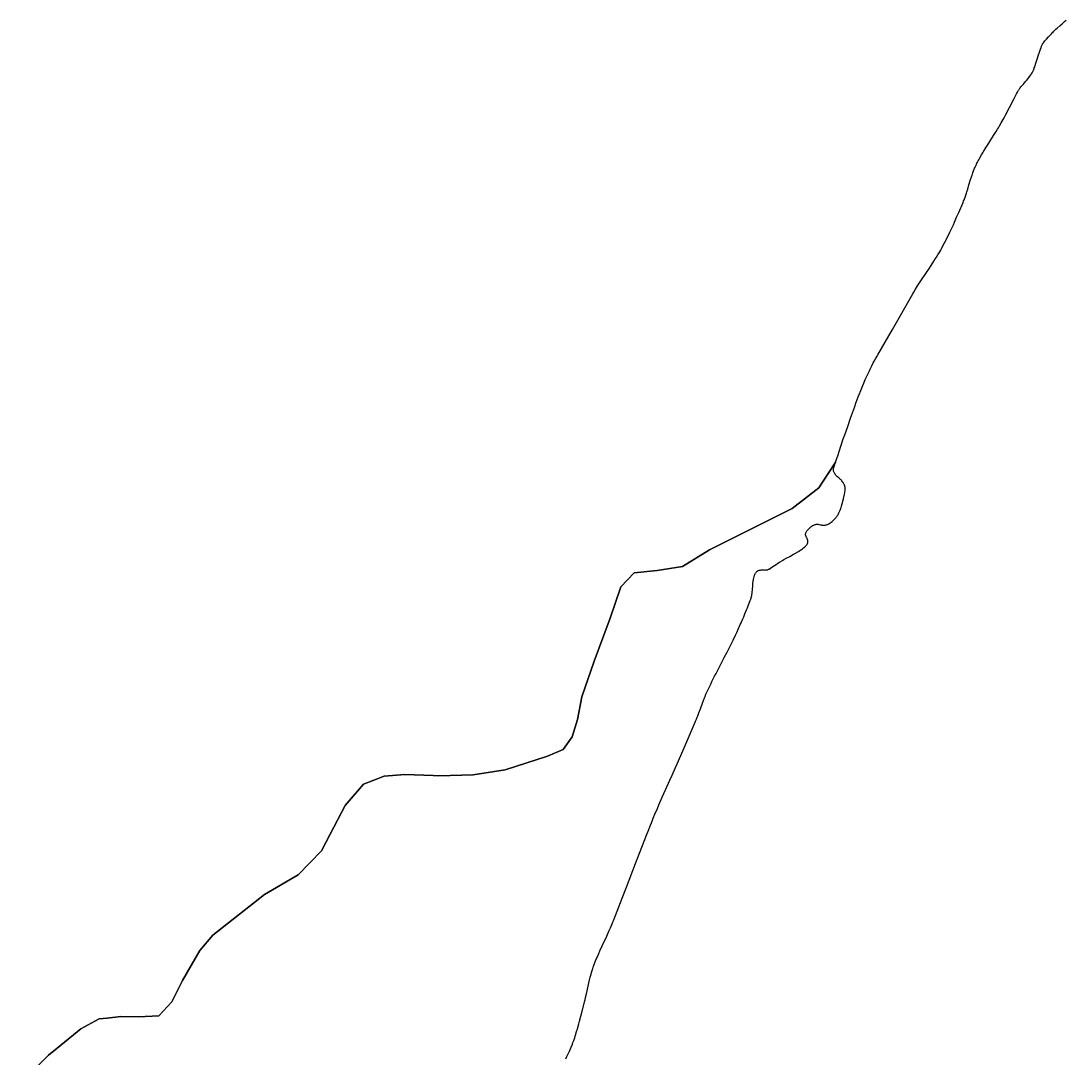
# Model space of a CAD drawing. Header units: millimetres. Extents: x 642261 to 742091, y 6812581 to 6930561.
# Drawn here: x 732985 to 734383, y 6905827 to 6907214 of the extents above; entities that cross this region are included whole.
import ezdxf

# ---------------------------------------------------------------- set-up
doc = ezdxf.new("R2010")
doc.units = ezdxf.units.MM
doc.layers.add('LimiteAreaMunicipio', color=10, linetype='Continuous')
doc.layers.add('LimiteRegional', color=10, linetype='Continuous')

# ---------------------------------------------------------------- blocks, each defined once
blk = doc.blocks.new('compartilhadora_AUTOCAD_OD_1_FMEBLOCK1')
at = {"layer": 'LimiteAreaMunicipio', "color": 7, "linetype": 'Continuous'}
blk.add_lwpolyline([(8454.28135, -1085.14745), (8491.32825, -1047.81425), (8502.95975, -1038.24355), (8534.63275, -1012.18225), (8558.74795, -999.21295), (8569.43815, -998.00705), (8587.78875, -995.93705), (8611.64345, -996.39975), (8638.94335, -995.00985), (8656.35465, -976.15185), (8670.54445, -947.63375), (8693.47725, -907.76785), (8710.92615, -886.99115), (8780.16325, -832.66755), (8824.98705, -806.66375), (8856.29135, -774.63885), (8868.04705, -752.20455), (8888.15475, -713.83145), (8912.56905, -685.51205), (8940.05595, -674.52855), (8967.78125, -672.39025), (9005.71735, -673.75735), (9013.36345, -674.03295), (9059.40755, -673.00805), (9102.15575, -666.16065), (9158.75955, -648.06515), (9179.39365, -638.86855), (9191.65715, -621.83075), (9198.92075, -598.93715), (9204.62965, -568.33505), (9220.89815, -520.66205), (9242.46545, -463.49425), (9256.91835, -421.54485), (9274.33155, -402.68765), (9305.07815, -399.44655), (9339.27015, -394.35295), (9375.50225, -372.02295), (9427.14515, -346.15385), (9485.67915, -316.57985), (9521.64025, -289.12515), (9527.44135, -280.16205), (9542.29465, -257.21195), (9544.01155, -254.75675), (9544.12945, -254.37705), (9544.47695, -253.26725), (9547.18495, -244.83035), (9548.56895, -240.61125), (9551.39195, -232.17625), (9554.27895, -223.74735), (9556.23495, -218.13125), (9560.20495, -206.91435), (9564.01595, -196.16625), (9569.08195, -181.88025), (9571.65495, -174.75845), (9574.28185, -167.65435), (9575.62195, -164.10835), (9577.67295, -158.79835), (9579.38595, -154.50215), (9580.26205, -152.36225), (9581.60195, -149.16225), (9583.66695, -144.38725), (9585.79895, -139.64325), (9586.88995, -137.28325), (9589.12395, -132.58725), (9590.26595, -130.25135), (9592.01095, -126.76425), (9594.39795, -122.14735), (9595.61695, -119.85235), (9597.47795, -116.42735), (9599.37695, -113.02335), (9600.34095, -111.33025), (9619.91995, -77.27425), (9647.18595, -29.67235), (9648.42495, -27.53735), (9650.96295, -23.30435), (9653.56895, -19.11425), (9655.33895, -16.34135), (9658.93695, -10.83125), (9664.42795, -2.62335), (9669.32995, 4.66375), (9671.76495, 8.31975), (9675.37295, 13.83375), (9677.73595, 17.53965), (9678.90095, 19.40355), (9680.62595, 22.21465), (9682.31995, 25.04665), (9683.15395, 26.47075), (9684.50395, 28.82175), (9685.39195, 30.39585), (9687.13895, 33.55665), (9689.68995, 38.33165), (9691.34795, 41.53665), (9692.43595, 43.68165), (9694.57195, 47.98975), (9696.91795, 52.86465), (9698.45095, 56.12965), (9701.45595, 62.68865), (9702.93095, 65.98065), (9705.83895, 72.58465), (9708.70395, 79.20765), (9714.37695, 92.47465), (9715.18895, 94.42465), (9715.71195, 95.73265), (9716.71595, 98.36565), (9717.19895, 99.68965), (9718.13195, 102.35165), (9719.02795, 105.02875), (9719.60695, 106.82075), (9720.73395, 110.41565), (9722.37795, 115.82775), (9724.57595, 123.03955), (9725.71695, 126.62665), (9726.90995, 130.19175), (9727.53095, 131.96375), (9728.49995, 134.60565), (9729.40395, 136.93665), (9729.87295, 138.09465), (9730.59895, 139.82265), (9731.74395, 142.39075), (9732.96295, 144.92875), (9733.60295, 146.18475), (9734.66795, 148.20565), (9735.39095, 149.54465), (9736.86595, 152.20775), (9739.14395, 156.16265), (9740.69995, 158.77865), (9741.75095, 160.51365), (9743.88395, 163.96675), (9745.50395, 166.54465), (9748.77895, 171.67975), (9755.35895, 181.92875), (9758.59795, 187.08165), (9760.71695, 190.53865), (9761.76095, 192.27665), (9763.30395, 194.89665), (9765.55795, 198.85965), (9766.80205, 201.11475), (9769.26095, 205.64155), (9771.68595, 210.18865), (9776.47095, 219.32365), (9782.82495, 231.52165), (9786.03895, 237.60075), (9787.41395, 240.02865), (9787.73595, 240.77565), (9788.28695, 241.86065), (9788.69495, 242.56485), (9788.98195, 243.02565), (9789.59295, 243.92965), (9790.32795, 244.92275), (9790.84095, 245.57275), (9791.90995, 246.85165), (9795.23095, 250.62165), (9796.29495, 251.89675), (9796.80395, 252.54365), (9797.62195, 253.58665), (9799.29795, 255.63575), (9801.55195, 258.35065), (9802.66095, 259.72675), (9803.74095, 261.13165), (9804.26695, 261.84875), (9805.12695, 263.09465), (9805.67295, 263.94175), (9806.02495, 264.51375), (9806.70095, 265.67265), (9807.18395, 266.55465), (9808.08995, 268.35075), (9808.91895, 270.18365), (9809.42995, 271.42265), (9809.75195, 272.25665), (9810.35585, 273.93865), (9810.89095, 275.53665), (9811.91395, 278.74365), (9813.89295, 285.17365), (9814.91695, 288.37855), (9816.91895, 294.51265), (9817.97395, 297.56165), (9818.72695, 299.58175), (9819.12395, 300.58765), (9819.74795, 302.08765), (9820.25795, 303.16165), (9820.63895, 303.85265), (9820.90795, 304.30465), (9821.48195, 305.18575), (9821.93895, 305.83075), (9822.90695, 307.08465), (9823.92895, 308.30275), (9826.03695, 310.68875), (9828.91695, 313.94075), (9830.36495, 315.55075), (9832.56895, 317.93275), (9834.06895, 319.49275), (9834.83095, 320.26175), (9835.99095, 321.40065), (9838.67395, 323.95165), (9840.47995, 325.63175), (9844.13095, 328.95065), (9846.80195, 331.32065), (9848.14695, 332.49175), (9850.18395, 334.22775), (9852.24595, 335.93275)], dxfattribs=at)
blk = doc.blocks.new('compartilhadora_AUTOCAD_OD_1_FMEBLOCK2')
at = {"layer": 'LimiteAreaMunicipio', "color": 7, "linetype": 'Continuous'}
blk.add_lwpolyline([(3838.67115, 8735.8586), (3840.08915, 8738.9666), (3843.77315, 8747.2967), (3845.57115, 8751.4797), (3847.30315, 8755.6886), (3848.13615, 8757.8057), (3849.20315, 8760.6446), (3849.71615, 8762.0716), (3850.45615, 8764.2236), (3851.15915, 8766.3887), (3851.49515, 8767.4776), (3853.01015, 8772.5636), (3853.99115, 8775.9597), (3855.89715, 8782.7646), (3856.82515, 8786.1726), (3858.64415, 8792.9966), (3860.42615, 8799.8287), (3863.95315, 8813.5046), (3864.33615, 8815.0086), (3865.06905, 8818.0246), (3865.76715, 8821.0497), (3867.09715, 8827.1167), (3868.83715, 8835.2136), (3869.74215, 8839.2536), (3870.69915, 8843.2806), (3871.20415, 8845.2877), (3871.91115, 8847.9546), (3872.28015, 8849.2837), (3872.85715, 8851.2727), (3873.77815, 8854.2416), (3874.63515, 8856.8236), (3875.22815, 8858.5366), (3876.46115, 8861.9447), (3877.09915, 8863.6385), (3878.41615, 8867.0116), (3879.78215, 8870.3656), (3880.71715, 8872.5917), (3882.63615, 8877.0226), (3884.11215, 8880.3327), (3887.13015, 8886.9246), (3893.26215, 8900.0706), (3896.27815, 8906.6636), (3898.23715, 8911.0796), (3899.19615, 8913.2966), (3900.60225, 8916.6346), (3901.96615, 8919.9897), (3902.63015, 8921.6746), (3914.00215, 8950.8606), (3919.66315, 8965.4626), (3931.94635, 8997.2925), (3946.47715, 9034.9727), (3949.43315, 9042.5407), (3950.92605, 9046.3186), (3953.95215, 9053.8576), (3955.49015, 9057.6176), (3957.83215, 9063.2426), (3961.01915, 9070.7326), (3963.17115, 9075.7145), (3967.52415, 9085.6556), (3971.92415, 9095.5747), (3977.82315, 9108.7866), (3980.76915, 9115.3946), (3985.16515, 9125.3156), (3987.34515, 9130.2847), (3995.45715, 9148.8886), (4000.84615, 9161.2997), (4011.58915, 9186.1356), (4012.17015, 9187.4966), (4013.30015, 9190.2296), (4014.39415, 9192.9766), (4015.10615, 9194.8156), (4016.50215, 9198.5056), (4018.54915, 9204.0586), (4021.28115, 9211.4616), (4022.68415, 9215.1487), (4024.13415, 9218.8157), (4024.88215, 9220.6395), (4026.03815, 9223.3626), (4027.24515, 9226.1086), (4028.06215, 9227.9327), (4029.72715, 9231.5676), (4032.29215, 9236.9867), (4034.04015, 9240.5806), (4035.22115, 9242.9696), (4037.61515, 9247.7327), (4039.43315, 9251.2936), (4043.11515, 9258.3956), (4050.55305, 9272.5706), (4054.25115, 9279.6716), (4057.89515, 9286.8026), (4059.68915, 9290.3846), (4062.33215, 9295.7807), (4065.60815, 9302.6566), (4067.22115, 9306.1057), (4069.60515, 9311.2917), (4071.94815, 9316.4957), (4073.10415, 9319.1037), (4075.38315, 9324.3336), (4076.50615, 9326.9557), (4078.17115, 9330.8966), (4080.35015, 9336.1676), (4081.42315, 9338.8107), (4083.01015, 9342.7837), (4085.34115, 9348.7646), (4085.72315, 9349.8167), (4085.95515, 9350.5226), (4086.37215, 9351.9476), (4086.55815, 9352.6646), (4086.88815, 9354.1096), (4087.16815, 9355.5667), (4087.33015, 9356.5446), (4087.60315, 9358.5127), (4087.77115, 9359.9976), (4088.04015, 9362.9875), (4088.48515, 9369.0057), (4088.76215, 9372.0116), (4089.00215, 9374.0076), (4089.14325, 9375.0017), (4089.38915, 9376.4867), (4089.68015, 9377.9637), (4089.84415, 9378.6986), (4090.28115, 9380.5205), (4090.52415, 9381.4197), (4090.79615, 9382.3078), (4090.94715, 9382.7467), (4091.28315, 9383.6107), (4091.47115, 9384.0356), (4091.78115, 9384.6637), (4092.25615, 9385.4786), (4092.52215, 9385.8756), (4092.96015, 9386.4588), (4093.44915, 9387.0238), (4093.71415, 9387.2997), (4094.21915, 9387.7596), (4094.56915, 9388.0316), (4094.80715, 9388.1966), (4095.29715, 9388.4937), (4095.67415, 9388.6877), (4095.93115, 9388.8036), (4096.45415, 9389.0076), (4097.26215, 9389.2466), (4097.81515, 9389.3666), (4098.18915, 9389.4307), (4098.94915, 9389.5256), (4099.81915, 9389.5876), (4100.40615, 9389.6076), (4101.59315, 9389.6126), (4102.78715, 9389.5906), (4104.37415, 9389.5656), (4105.15815, 9389.5716), (4106.31715, 9389.6277), (4106.88415, 9389.6836), (4107.62715, 9389.7937), (4107.99215, 9389.8667), (4108.52915, 9390.0006), (4109.31015, 9390.2636), (4109.81325, 9390.4846), (4110.05915, 9390.6107), (4110.41915, 9390.8196), (4112.09915, 9391.8837), (4115.43215, 9394.0787), (4119.86215, 9397.0557), (4122.08815, 9398.5225), (4124.33315, 9399.9496), (4125.46515, 9400.6437), (4128.32005, 9402.3406), (4130.23515, 9403.4546), (4134.08515, 9405.6536), (4137.95415, 9407.8297), (4143.12215, 9410.7376), (4145.70315, 9412.2086), (4149.56115, 9414.4566), (4151.48015, 9415.6037), (4153.06715, 9416.5877), (4153.84715, 9417.0966), (4154.99515, 9417.8856), (4156.11215, 9418.7137), (4156.65715, 9419.1446), (4157.71715, 9420.0447), (4158.23015, 9420.5156), (4158.97615, 9421.2506), (4159.92415, 9422.2906), (4160.37715, 9422.8376), (4161.02615, 9423.6956), (4161.63715, 9424.5996), (4161.92815, 9425.0706), (4162.02015, 9425.2357), (4162.16915, 9425.5737), (4162.27615, 9425.9196), (4162.32615, 9426.1546), (4162.38115, 9426.6336), (4162.38915, 9426.9986), (4162.33615, 9427.7356), (4162.22315, 9428.4717), (4162.04215, 9429.4327), (4161.96215, 9429.8957), (4161.90915, 9430.1776), (4161.75215, 9430.7406), (4161.53815, 9431.3017), (4161.37115, 9431.6747), (4160.99215, 9432.4197), (4160.58415, 9433.1617), (4160.04615, 9434.1466), (4159.80115, 9434.6366), (4159.48915, 9435.3707), (4159.36705, 9435.7366), (4159.24915, 9436.2236), (4159.21115, 9436.4666), (4159.18415, 9436.8297), (4159.19705, 9437.1926), (4159.22015, 9437.3747), (4159.29515, 9437.7917), (4159.50315, 9438.6116), (4159.78515, 9439.4127), (4160.01115, 9439.9377), (4160.17815, 9440.2837), (4160.55015, 9440.9656), (4161.02515, 9441.7186), (4161.37215, 9442.2136), (4162.13615, 9443.1846), (4162.54915, 9443.6626), (4163.43115, 9444.6036), (4164.38005, 9445.5276), (4165.04415, 9446.1356), (4166.43215, 9447.3357), (4167.20015, 9447.9416), (4167.71205, 9448.3056), (4168.05315, 9448.5317), (4168.73815, 9448.9456), (4169.25415, 9449.2246), (4169.60015, 9449.3966), (4170.29715, 9449.7077), (4171.36015, 9450.1006), (4172.08215, 9450.3196), (4172.57115, 9450.4487), (4173.57015, 9450.6686), (4173.96315, 9450.7326), (4174.22725, 9450.7616), (4174.75415, 9450.7876), (4175.55015, 9450.7597), (4176.08315, 9450.7015), (4177.15215, 9450.5146), (4178.76115, 9450.1236), (4180.19315, 9449.7566), (4180.90715, 9449.5947), (4181.97615, 9449.4097), (4182.68615, 9449.3416), (4183.03915, 9449.3287), (4183.56815, 9449.3386), (4184.09415, 9449.3886), (4184.35715, 9449.4296), (4185.65115, 9449.6886), (4186.29005, 9449.8397), (4187.23815, 9450.0956), (4188.17615, 9450.3937), (4188.64015, 9450.5606), (4189.55915, 9450.9306), (4190.01515, 9451.1366), (4190.69215, 9451.4717), (4191.58515, 9451.9736), (4192.02715, 9452.2486), (4192.68515, 9452.6947), (4193.65915, 9453.4416), (4194.75315, 9454.3696), (4195.28015, 9454.8376), (4196.04715, 9455.5436), (4197.14515, 9456.6166), (4197.67115, 9457.1596), (4198.67715, 9458.2597), (4199.62615, 9459.3806), (4200.22715, 9460.1417), (4200.61515, 9460.6547), (4201.35915, 9461.6967), (4201.89115, 9462.4937), (4202.23415, 9463.0327), (4202.89115, 9464.1287), (4203.20615, 9464.6867), (4203.80915, 9465.8237), (4204.37915, 9466.9897), (4204.74215, 9467.7836), (4205.42615, 9469.4166), (4206.32305, 9471.7976), (4206.87415, 9473.3866), (4207.22215, 9474.4477), (4207.87515, 9476.5716), (4208.33015, 9478.1686), (4208.61915, 9479.2347), (4209.16515, 9481.3716), (4209.91615, 9484.5907), (4210.38115, 9486.7466), (4211.25415, 9491.0886), (4211.60115, 9492.9176), (4211.76015, 9493.8396), (4211.96415, 9495.2276), (4212.10715, 9496.6167), (4212.14815, 9497.3106), (4212.16815, 9498.2317), (4212.16015, 9498.6916), (4212.12515, 9499.3776), (4212.01215, 9500.4007), (4211.95515, 9500.7426), (4211.80515, 9501.4176), (4211.61015, 9502.0798), (4211.45715, 9502.5146), (4211.10115, 9503.3697), (4210.79615, 9504.0006), (4210.57615, 9504.4156), (4210.10315, 9505.2355), (4209.33015, 9506.4437), (4208.78515, 9507.2377), (4207.67105, 9508.8057), (4207.37815, 9509.1997), (4206.75715, 9509.9396), (4206.09715, 9510.6267), (4205.63915, 9511.0607), (4204.68915, 9511.8876), (4203.71015, 9512.6817), (4202.39315, 9513.7366), (4201.74215, 9514.2816), (4200.78915, 9515.1426), (4200.32915, 9515.6006), (4199.73715, 9516.2477), (4199.45215, 9516.5886), (4199.04115, 9517.1246), (4198.46315, 9517.9926), (4197.71015, 9519.3048), (4197.37305, 9519.9686), (4197.07515, 9520.6376), (4196.94415, 9520.9727), (4196.72215, 9521.6427), (4196.63415, 9521.9776), (4196.53415, 9522.4806), (4196.46615, 9523.1486), (4196.46215, 9523.4806), (4196.49925, 9523.9776), (4196.58925, 9524.4707), (4196.65615, 9524.7156), (4197.16865, 9526.3898), (4198.01745, 9529.1623), (4199.44875, 9533.7722), (4197.73185, 9531.317), (4182.87855, 9508.3669), (4177.07745, 9499.4038), (4141.11635, 9471.9491), (4082.58235, 9442.3751), (4030.93945, 9416.506), (3994.70735, 9394.176), (3960.51535, 9389.0824), (3929.76875, 9385.8413), (3912.35555, 9366.9841), (3897.90265, 9325.0347), (3876.33535, 9267.8669), (3860.06685, 9220.1939), (3854.35795, 9189.5918), (3847.09435, 9166.6982), (3834.83085, 9149.6604), (3814.19675, 9140.4638), (3757.59295, 9122.3683), (3714.84475, 9115.5209), (3668.80065, 9114.496), (3661.15455, 9114.7716), (3623.21845, 9116.1387), (3595.49315, 9114.0004), (3568.00625, 9103.0169), (3543.59195, 9074.6975), (3523.48425, 9036.3244), (3511.72855, 9013.8901), (3480.42425, 8981.8652), (3435.60045, 8955.8614), (3366.36335, 8901.5378), (3348.91445, 8880.7611), (3325.98165, 8840.8952), (3311.79185, 8812.3771), (3294.38055, 8793.5191), (3267.08065, 8792.1292), (3243.22595, 8792.5919), (3224.87535, 8790.5219), (3214.18515, 8789.316), (3190.06995, 8776.3467), (3158.39695, 8750.2854), (3146.76545, 8740.7147), (3109.71855, 8703.3815)], dxfattribs=at)

msp = doc.modelspace()

# ---------------------------------------------------------------- linework, layer by layer
at = {"layer": 'LimiteRegional', "color": 7, "linetype": 'Continuous'}
msp.add_lwpolyline([(733714.014, 6905826.087), (733715.432, 6905829.195), (733719.116, 6905837.5251), (733720.914, 6905841.7081), (733722.646, 6905845.917), (733723.479, 6905848.0341), (733724.546, 6905850.873), (733725.059, 6905852.3), (733725.799, 6905854.452), (733726.502, 6905856.6171), (733726.838, 6905857.706), (733728.353, 6905862.792), (733729.334, 6905866.1881), (733731.24, 6905872.993), (733732.168, 6905876.401), (733733.987, 6905883.225), (733735.769, 6905890.0571), (733739.296, 6905903.733), (733739.679, 6905905.237), (733740.4119, 6905908.253), (733741.11, 6905911.2781), (733742.44, 6905917.3451), (733744.18, 6905925.442), (733745.085, 6905929.482), (733746.042, 6905933.509), (733746.547, 6905935.5161), (733747.254, 6905938.183), (733747.623, 6905939.5121), (733748.2, 6905941.5011), (733749.121, 6905944.47), (733749.978, 6905947.052), (733750.571, 6905948.765), (733751.804, 6905952.1731), (733752.442, 6905953.8669), (733753.759, 6905957.24), (733755.125, 6905960.594), (733756.06, 6905962.8201), (733757.979, 6905967.251), (733759.455, 6905970.5611), (733762.473, 6905977.153), (733768.605, 6905990.299), (733771.621, 6905996.892), (733773.58, 6906001.308), (733774.539, 6906003.525), (733775.9451, 6906006.863), (733777.309, 6906010.2181), (733777.973, 6906011.903), (733789.345, 6906041.089), (733795.006, 6906055.691), (733807.2892, 6906087.5209), (733821.82, 6906125.2011), (733824.776, 6906132.7691), (733826.2689, 6906136.547), (733829.295, 6906144.086), (733830.833, 6906147.846), (733833.175, 6906153.471), (733836.362, 6906160.961), (733838.514, 6906165.9429), (733842.867, 6906175.884), (733847.267, 6906185.8031), (733853.166, 6906199.015), (733856.112, 6906205.623), (733860.508, 6906215.544), (733862.688, 6906220.5131), (733870.8, 6906239.117), (733876.189, 6906251.5281), (733886.932, 6906276.364), (733887.513, 6906277.725), (733888.643, 6906280.458), (733889.737, 6906283.205), (733890.449, 6906285.044), (733891.845, 6906288.734), (733893.892, 6906294.287), (733896.624, 6906301.69), (733898.027, 6906305.3771), (733899.477, 6906309.0441), (733900.225, 6906310.8679), (733901.381, 6906313.591), (733902.588, 6906316.337), (733903.405, 6906318.1611), (733905.07, 6906321.796), (733907.635, 6906327.2151), (733909.383, 6906330.809), (733910.564, 6906333.198), (733912.958, 6906337.9611), (733914.776, 6906341.522), (733918.458, 6906348.624), (733925.8959, 6906362.799), (733929.594, 6906369.9), (733933.238, 6906377.031), (733935.032, 6906380.613), (733937.675, 6906386.0091), (733940.951, 6906392.885), (733942.564, 6906396.3341), (733944.948, 6906401.5201), (733947.291, 6906406.7241), (733948.447, 6906409.3321), (733950.726, 6906414.562), (733951.849, 6906417.1841), (733953.514, 6906421.125), (733955.693, 6906426.396), (733956.766, 6906429.0391), (733958.353, 6906433.0121), (733960.684, 6906438.993), (733961.066, 6906440.0451), (733961.298, 6906440.751), (733961.715, 6906442.176), (733961.901, 6906442.893), (733962.231, 6906444.338), (733962.511, 6906445.7951), (733962.673, 6906446.773), (733962.946, 6906448.7411), (733963.114, 6906450.226), (733963.383, 6906453.2159), (733963.828, 6906459.2341), (733964.105, 6906462.24), (733964.345, 6906464.236), (733964.4861, 6906465.2301), (733964.732, 6906466.7151), (733965.023, 6906468.1921), (733965.187, 6906468.927), (733965.624, 6906470.7489), (733965.867, 6906471.6481), (733966.139, 6906472.5362), (733966.29, 6906472.9751), (733966.626, 6906473.8391), (733966.814, 6906474.264), (733967.124, 6906474.8921), (733967.599, 6906475.707), (733967.865, 6906476.104), (733968.303, 6906476.6872), (733968.792, 6906477.2522), (733969.057, 6906477.5281), (733969.562, 6906477.988), (733969.912, 6906478.26), (733970.15, 6906478.425), (733970.64, 6906478.7221), (733971.017, 6906478.9161), (733971.274, 6906479.032), (733971.797, 6906479.236), (733972.605, 6906479.475), (733973.158, 6906479.595), (733973.532, 6906479.6591), (733974.292, 6906479.754), (733975.162, 6906479.816), (733975.749, 6906479.836), (733976.936, 6906479.841), (733978.13, 6906479.819), (733979.717, 6906479.794), (733980.501, 6906479.8), (733981.66, 6906479.8561), (733982.227, 6906479.912), (733982.97, 6906480.0221), (733983.335, 6906480.0951), (733983.872, 6906480.229), (733984.653, 6906480.492), (733985.1561, 6906480.713), (733985.402, 6906480.8391), (733985.762, 6906481.048), (733987.442, 6906482.1121), (733990.775, 6906484.3071), (733995.205, 6906487.2841), (733997.431, 6906488.7509), (733999.676, 6906490.178), (734000.808, 6906490.8721), (734003.6629, 6906492.569), (734005.578, 6906493.683), (734009.428, 6906495.882), (734013.297, 6906498.0581), (734018.465, 6906500.966), (734021.046, 6906502.437), (734024.904, 6906504.685), (734026.823, 6906505.8321), (734028.41, 6906506.8161), (734029.19, 6906507.325), (734030.338, 6906508.114), (734031.455, 6906508.9421), (734032, 6906509.373), (734033.06, 6906510.2731), (734033.573, 6906510.744), (734034.319, 6906511.479), (734035.267, 6906512.519), (734035.72, 6906513.066), (734036.369, 6906513.924), (734036.98, 6906514.828), (734037.271, 6906515.299), (734037.363, 6906515.4641), (734037.512, 6906515.8021), (734037.619, 6906516.148), (734037.669, 6906516.383), (734037.724, 6906516.862), (734037.732, 6906517.227), (734037.679, 6906517.964), (734037.566, 6906518.7001), (734037.385, 6906519.6611), (734037.305, 6906520.1241), (734037.252, 6906520.406), (734037.095, 6906520.969), (734036.881, 6906521.5301), (734036.714, 6906521.9031), (734036.335, 6906522.6481), (734035.927, 6906523.3901), (734035.389, 6906524.375), (734035.144, 6906524.865), (734034.832, 6906525.5991), (734034.7099, 6906525.965), (734034.592, 6906526.452), (734034.554, 6906526.695), (734034.527, 6906527.0581), (734034.5399, 6906527.421), (734034.563, 6906527.6031), (734034.638, 6906528.0201), (734034.846, 6906528.84), (734035.128, 6906529.6411), (734035.354, 6906530.1661), (734035.521, 6906530.5121), (734035.893, 6906531.194), (734036.368, 6906531.947), (734036.715, 6906532.442), (734037.479, 6906533.413), (734037.892, 6906533.891), (734038.774, 6906534.832), (734039.7229, 6906535.756), (734040.387, 6906536.364), (734041.775, 6906537.5641), (734042.543, 6906538.17), (734043.0549, 6906538.534), (734043.396, 6906538.7601), (734044.081, 6906539.174), (734044.597, 6906539.453), (734044.943, 6906539.625), (734045.64, 6906539.9361), (734046.703, 6906540.329), (734047.425, 6906540.548), (734047.914, 6906540.6771), (734048.913, 6906540.897), (734049.306, 6906540.961), (734049.5701, 6906540.99), (734050.097, 6906541.016), (734050.893, 6906540.9881), (734051.426, 6906540.9299), (734052.495, 6906540.743), (734054.104, 6906540.352), (734055.536, 6906539.985), (734056.25, 6906539.8231), (734057.319, 6906539.6381), (734058.029, 6906539.57), (734058.382, 6906539.5571), (734058.911, 6906539.567), (734059.437, 6906539.617), (734059.7, 6906539.658), (734060.994, 6906539.917), (734061.6329, 6906540.0681), (734062.581, 6906540.324), (734063.519, 6906540.6221), (734063.983, 6906540.789), (734064.902, 6906541.159), (734065.358, 6906541.365), (734066.035, 6906541.7001), (734066.928, 6906542.202), (734067.37, 6906542.477), (734068.028, 6906542.9231), (734069.002, 6906543.67), (734070.096, 6906544.598), (734070.623, 6906545.066), (734071.39, 6906545.772), (734072.488, 6906546.845), (734073.014, 6906547.388), (734074.02, 6906548.4881), (734074.969, 6906549.609), (734075.57, 6906550.3701), (734075.958, 6906550.8831), (734076.702, 6906551.9251), (734077.234, 6906552.7221), (734077.577, 6906553.2611), (734078.234, 6906554.3571), (734078.549, 6906554.9151), (734079.152, 6906556.0521), (734079.722, 6906557.2181), (734080.085, 6906558.012), (734080.769, 6906559.645), (734081.6659, 6906562.026), (734082.217, 6906563.615), (734082.565, 6906564.6761), (734083.218, 6906566.8), (734083.673, 6906568.397), (734083.962, 6906569.4631), (734084.508, 6906571.6), (734085.259, 6906574.8191), (734085.724, 6906576.975), (734086.597, 6906581.317), (734086.944, 6906583.146), (734087.103, 6906584.068), (734087.307, 6906585.456), (734087.45, 6906586.8451), (734087.491, 6906587.539), (734087.511, 6906588.4601), (734087.503, 6906588.92), (734087.468, 6906589.606), (734087.355, 6906590.6291), (734087.298, 6906590.971), (734087.148, 6906591.646), (734086.953, 6906592.3082), (734086.8, 6906592.743), (734086.444, 6906593.5981), (734086.139, 6906594.229), (734085.919, 6906594.644), (734085.446, 6906595.4639), (734084.673, 6906596.6721), (734084.128, 6906597.4661), (734083.0139, 6906599.0341), (734082.721, 6906599.4281), (734082.1, 6906600.168), (734081.44, 6906600.8551), (734080.982, 6906601.2891), (734080.032, 6906602.116), (734079.053, 6906602.9101), (734077.736, 6906603.965), (734077.085, 6906604.51), (734076.132, 6906605.371), (734075.672, 6906605.829), (734075.08, 6906606.4761), (734074.795, 6906606.817), (734074.384, 6906607.353), (734073.806, 6906608.221), (734073.053, 6906609.5332), (734072.7159, 6906610.197), (734072.418, 6906610.866), (734072.287, 6906611.2011), (734072.065, 6906611.8711), (734071.977, 6906612.206), (734071.877, 6906612.709), (734071.809, 6906613.377), (734071.805, 6906613.709), (734071.8421, 6906614.206), (734071.9321, 6906614.6991), (734071.999, 6906614.944), (734072.5115, 6906616.6182), (734073.3603, 6906619.3907), (734074.7916, 6906624.0006), (734074.9095, 6906624.3803), (734075.257, 6906625.4901), (734077.965, 6906633.927), (734079.349, 6906638.1461), (734082.172, 6906646.5811), (734085.059, 6906655.01), (734087.015, 6906660.6261), (734090.985, 6906671.843), (734094.796, 6906682.5911), (734099.862, 6906696.8771), (734102.435, 6906703.9989), (734105.0619, 6906711.103), (734106.402, 6906714.649), (734108.453, 6906719.959), (734110.166, 6906724.2552), (734111.0421, 6906726.3951), (734112.382, 6906729.5951), (734114.447, 6906734.3701), (734116.579, 6906739.1141), (734117.67, 6906741.4741), (734119.904, 6906746.1701), (734121.046, 6906748.506), (734122.791, 6906751.9931), (734125.178, 6906756.61), (734126.397, 6906758.905), (734128.258, 6906762.33), (734130.157, 6906765.734), (734131.121, 6906767.4271), (734150.7, 6906801.4831), (734177.966, 6906849.085), (734179.205, 6906851.22), (734181.743, 6906855.453), (734184.349, 6906859.6431), (734186.119, 6906862.416), (734189.717, 6906867.9261), (734195.208, 6906876.134), (734200.11, 6906883.4211), (734202.545, 6906887.0771), (734206.153, 6906892.5911), (734208.516, 6906896.297), (734209.681, 6906898.1609), (734211.406, 6906900.972), (734213.1, 6906903.804), (734213.934, 6906905.2281), (734215.284, 6906907.5791), (734216.172, 6906909.1532), (734217.919, 6906912.314), (734220.47, 6906917.089), (734222.128, 6906920.294), (734223.216, 6906922.439), (734225.352, 6906926.7471), (734227.698, 6906931.622), (734229.231, 6906934.887), (734232.236, 6906941.446), (734233.711, 6906944.738), (734236.619, 6906951.342), (734239.484, 6906957.965), (734245.157, 6906971.232), (734245.969, 6906973.182), (734246.492, 6906974.49), (734247.496, 6906977.123), (734247.979, 6906978.447), (734248.912, 6906981.109), (734249.808, 6906983.7861), (734250.387, 6906985.5781), (734251.514, 6906989.173), (734253.158, 6906994.5851), (734255.356, 6907001.7969), (734256.497, 6907005.384), (734257.69, 6907008.9491), (734258.311, 6907010.7211), (734259.28, 6907013.363), (734260.184, 6907015.694), (734260.653, 6907016.852), (734261.379, 6907018.58), (734262.524, 6907021.1481), (734263.743, 6907023.6861), (734264.383, 6907024.9421), (734265.448, 6907026.963), (734266.171, 6907028.302), (734267.646, 6907030.9651), (734269.924, 6907034.92), (734271.48, 6907037.536), (734272.531, 6907039.271), (734274.664, 6907042.7241), (734276.284, 6907045.302), (734279.559, 6907050.4371), (734286.139, 6907060.6861), (734289.378, 6907065.839), (734291.497, 6907069.296), (734292.541, 6907071.034), (734294.084, 6907073.654), (734296.338, 6907077.617), (734297.5821, 6907079.8721), (734300.041, 6907084.3989), (734302.466, 6907088.946), (734307.251, 6907098.081), (734313.605, 6907110.279), (734316.819, 6907116.3581), (734318.194, 6907118.786), (734318.516, 6907119.533), (734319.067, 6907120.618), (734319.475, 6907121.3222), (734319.762, 6907121.783), (734320.373, 6907122.687), (734321.108, 6907123.6801), (734321.621, 6907124.3301), (734322.69, 6907125.609), (734326.011, 6907129.379), (734327.075, 6907130.6541), (734327.584, 6907131.301), (734328.402, 6907132.344), (734330.078, 6907134.3931), (734332.332, 6907137.108), (734333.441, 6907138.4841), (734334.521, 6907139.889), (734335.047, 6907140.6061), (734335.907, 6907141.852), (734336.453, 6907142.6991), (734336.805, 6907143.2711), (734337.481, 6907144.43), (734337.964, 6907145.312), (734338.87, 6907147.1081), (734339.699, 6907148.941), (734340.21, 6907150.18), (734340.532, 6907151.014), (734341.1359, 6907152.696), (734341.671, 6907154.294), (734342.694, 6907157.501), (734344.673, 6907163.931), (734345.697, 6907167.1359), (734347.699, 6907173.27), (734348.754, 6907176.319), (734349.507, 6907178.3391), (734349.904, 6907179.345), (734350.528, 6907180.845), (734351.038, 6907181.919), (734351.419, 6907182.61), (734351.688, 6907183.062), (734352.262, 6907183.9431), (734352.719, 6907184.5881), (734353.687, 6907185.842), (734354.709, 6907187.0601), (734356.817, 6907189.4461), (734359.697, 6907192.6981), (734361.145, 6907194.3081), (734363.349, 6907196.6901), (734364.849, 6907198.2501), (734365.611, 6907199.0191), (734366.771, 6907200.158), (734369.454, 6907202.709), (734371.26, 6907204.3891), (734374.911, 6907207.708), (734377.582, 6907210.078), (734378.927, 6907211.2491), (734380.964, 6907212.9851), (734383.026, 6907214.6901)], dxfattribs=at)

# ---------------------------------------------------------------- block references
at = {"layer": 'LimiteAreaMunicipio', "color": 7, "linetype": 'Continuous'}
for name, p in [('compartilhadora_AUTOCAD_OD_1_FMEBLOCK1', (724530.78, 6906878.7573)), ('compartilhadora_AUTOCAD_OD_1_FMEBLOCK2', (729875.3428, 6897090.2284))]:
    msp.add_blockref(name, p, dxfattribs=at)

doc.saveas('drawing.dxf')
